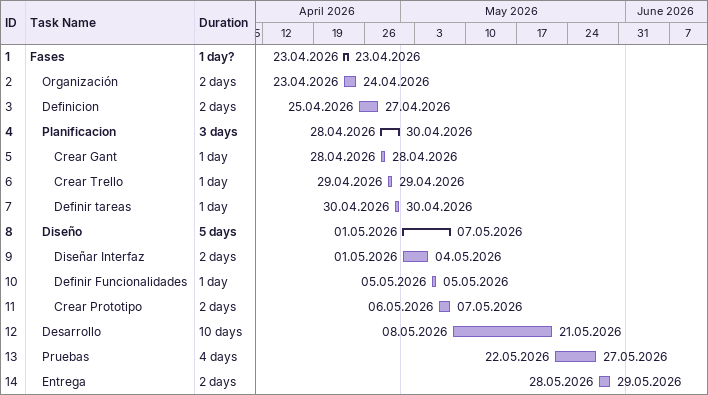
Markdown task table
| ID | Level | Task | Duration | Start | Finish |
|---|---|---|---|---|---|
| 1 | 1 | **Fases** | 1d? | 2026-04-23 | 2026-04-23 |
| 2 | 2 | Organización | 2d | 2026-04-23 | 2026-04-24 |
| 3 | 2 | Definicion | 2d | 2026-04-25 | 2026-04-27 |
| 4 | 2 | **Planificacion** | 3d | 2026-04-28 | 2026-04-30 |
| 5 | 3 | Crear Gant | 1d | 2026-04-28 | 2026-04-28 |
| 6 | 3 | Crear Trello | 1d | 2026-04-29 | 2026-04-29 |
| 7 | 3 | Definir tareas | 1d | 2026-04-30 | 2026-04-30 |
| 8 | 2 | **Diseño** | 5d | 2026-05-01 | 2026-05-07 |
| 9 | 3 | Diseñar Interfaz | 2d | 2026-05-01 | 2026-05-04 |
| 10 | 3 | Definir Funcionalidades | 1d | 2026-05-05 | 2026-05-05 |
| 11 | 3 | Crear Prototipo | 2d | 2026-05-06 | 2026-05-07 |
| 12 | 2 | Desarrollo | 10d | 2026-05-08 | 2026-05-21 |
| 13 | 2 | Pruebas | 4d | 2026-05-22 | 2026-05-27 |
| 14 | 2 | Entrega | 2d | 2026-05-28 | 2026-05-29 |
